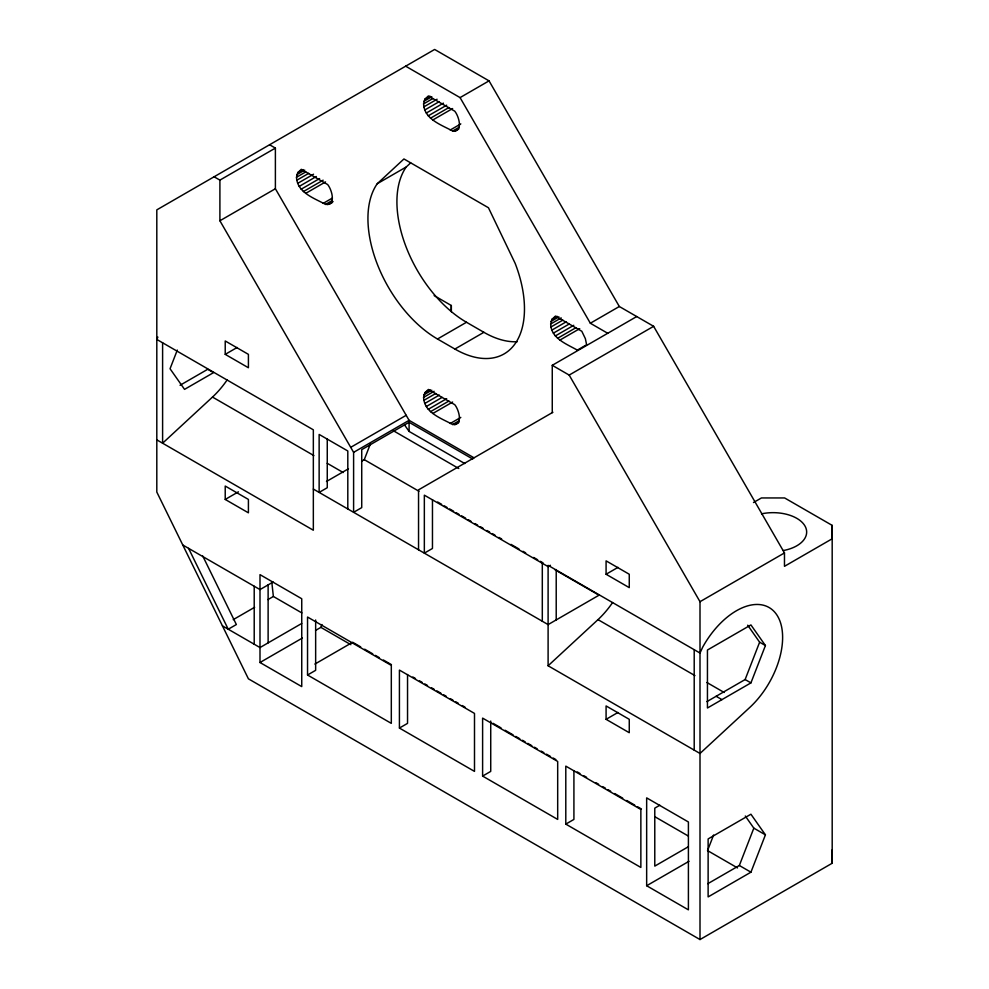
<?xml version="1.0" encoding="UTF-8"?>
<svg xmlns="http://www.w3.org/2000/svg" width="989" height="989" viewBox="0 0 989 989"><rect width="100%" height="100%" fill="white"/><g stroke="black" fill="none" stroke-linecap="round" stroke-linejoin="round"><path stroke-width="1.48" d="M464.756 463.544L409.087 431.414L409.087 420.325L275.387 188.738L275.387 148.09L269.589 144.753M347.807 508.964L347.807 450.984L319.138 434.431L319.138 492.411L327.26 487.725L327.26 438.906M214.106 176.784L219.904 180.122L219.904 220.77L353.605 452.356L353.605 512.314L361.727 507.617L361.727 449.649L409.087 422.303L472.705 459.032M451.305 311.448L451.305 305.502L434.146 295.587M552.258 412.648L552.258 365.312L636.718 316.542M552.258 365.312L569.169 375.078L700.002 601.695L700.002 939.55L832.194 863.236L832.182 525.382L784.623 497.949L761.431 497.949L753.482 502.536M296.502 177.266L297.738 172.63L301.299 169.329L327.643 184.535C331.686 189.295 336.643 205.465 325.566 204.389C314.391 198.282 297.083 192.645 296.502 177.266L305.725 171.938M423.589 103.894L424.825 99.246L428.385 95.945L454.73 111.164C458.772 115.923 463.73 132.093 452.653 131.018C441.477 124.911 424.17 119.273 423.589 103.894L432.811 98.566M423.589 397.38L424.825 392.744L428.361 389.468L454.755 404.686C458.797 409.446 463.705 425.591 452.653 424.504C441.477 418.396 424.17 412.759 423.589 397.38L434.122 391.298M550.675 324.009L551.911 319.373L555.472 316.072L581.816 331.278L585.377 338.683L586.613 344.753L577.341 350.118C566.907 344.16 551.009 338.485 550.675 324.009L561.208 317.914M177.303 350.069L170.046 368.749L184.547 389.369L213.537 372.63L207.739 369.28L180.06 385.265M361.628 461.183L364.273 459.662L370.405 443.851M315.578 630.413L320.869 627.36L321.981 624.529M706.912 701.609L745.125 679.542L759.626 642.195L747.684 625.209M750.923 682.892L765.424 645.545L750.923 624.924L707.444 650.02L707.444 708L750.923 682.892L745.125 679.542M713.601 835.013L707.543 850.589L737.534 867.922M707.827 883.684L739.339 865.499L753.828 828.139L745.298 816.012M750.935 872.187L765.424 834.84L750.923 814.219L708.124 838.932L708.124 896.912L750.935 872.187L739.339 865.499M157.881 337.088L156.806 339.437L313.34 429.819L313.34 530.228L156.806 439.858M377.254 183.719L403.945 158.957L488.455 207.752L515.145 263.321A98.393 56.806 60 0 1 454.891 349.043L437.497 339.004A98.393 56.806 60 0 1 377.254 183.719L406.232 166.98L410.682 162.851M227.087 379.999A65.311 37.706 -60 0 1 212.499 397.071L162.604 443.208L162.604 342.787M548.104 665.77L548.104 565.349L700.002 653.049L702.684 647.165A65.311 37.706 -60 0 1 775.623 613.242A65.311 37.706 -60 0 1 749.897 707.333L700.002 753.47L548.104 665.77L597.999 619.633A65.311 37.706 -60 0 0 612.574 602.573M219.904 180.122L275.387 148.09M297.738 172.63L303.017 169.576M424.825 99.246L430.104 96.205M296.811 174.67L304.723 170.108M423.898 101.298L431.81 96.737M219.904 220.77L275.387 188.738M296.811 180.221L308.679 173.372M423.898 106.849L437.076 99.234M297.738 183.336L313.55 174.212M424.825 109.964L439.326 101.595M299.222 186.402L316.344 176.512M426.308 113.03L443.431 103.14M301.138 189.22L319.583 178.564M428.225 115.849L446.669 105.193M405.663 66.189L460.07 97.602L489.048 80.863L619.324 306.503L653.63 326.308L784.475 552.925L784.475 566.326L832.194 538.77L832.182 525.382M303.376 191.582L323.143 180.171M430.462 118.21L448.907 107.554M305.774 193.325L325.542 181.914M432.861 119.953L452.628 108.543M323.168 203.375L332.391 198.047M450.255 129.992L460.8 123.909M325.566 204.389L332.156 200.594M452.653 131.018L459.242 127.21M327.804 204.612L333.083 201.571M454.891 131.24L458.847 128.953M329.733 204.018L332.366 202.498M225.22 354.359L248.412 367.747L248.412 354.359L225.22 340.97L225.22 354.359L237.15 347.473M437.497 339.004L466.487 322.266L483.881 332.304A98.393 56.806 60 0 0 517.235 341.724M454.891 349.043L483.881 332.304M225.22 499.445L248.412 512.821L248.412 499.433L225.22 486.044L225.22 499.445L238.423 491.817M424.825 392.744L430.104 389.703M551.911 319.373L557.178 316.319M423.898 394.784L431.81 390.222M550.984 321.413L558.896 316.851M423.898 400.335L435.766 393.486M550.984 326.963L562.84 320.115M424.825 403.45L439.326 395.081M551.911 330.079L566.413 321.709M350.712 447.337L406.182 415.306M426.296 406.528L442.108 397.393M553.383 333.145L569.194 324.021M353.605 452.356L409.087 420.325L474.028 457.82M428.225 409.335L446.669 398.678M555.311 335.963L573.756 325.307M430.462 411.696L448.907 401.039M557.549 338.325L575.994 327.668M432.861 413.451L452.628 402.041M559.947 340.068L579.715 328.657M460.07 97.602L590.346 323.242L619.324 306.503M326.481 481.47L348.462 468.786M450.255 423.49L460.8 417.407M452.653 424.504L459.242 420.708M454.891 424.726L458.847 422.451M569.169 375.078L653.63 326.308M552.913 412.265L418.545 489.852L418.545 549.797M273.137 582.002L259.996 589.58L182.78 545.001M233.231 619.646L254.643 607.283M268.019 599.569L273.372 596.478L301.855 612.92M301.707 623.478L259.996 647.56L222.438 625.876M259.996 662.506L301.744 686.601L301.744 598.741L259.996 574.646L259.996 662.506L302.35 638.053M314.885 664.076L352.665 642.257L360.688 646.893M307.542 675.005L391.31 723.367L391.31 665.399L307.542 617.037L307.542 675.005L315.652 670.319L315.652 619.979M550.428 565.288L548.104 566.623L424.343 495.168L424.343 553.148L432.465 548.462L432.465 499.643M606.084 574.25L629.264 587.639L629.264 574.25L606.084 560.862L606.084 574.25L618.001 567.365M399.42 728.052L474.497 771.395L474.497 713.415L399.42 670.085L399.42 728.052L407.542 723.367L407.542 674.547M700.002 601.695L784.475 552.925M482.607 776.081L557.685 819.424L557.685 761.443L482.607 718.113L482.607 776.081L490.729 771.395L490.729 721.055M606.084 719.324L629.264 732.713L629.264 719.324L606.084 705.936L606.084 719.324L617.952 712.463M565.795 824.109L640.86 867.452L640.86 809.472L565.795 766.129L565.795 824.109L573.917 819.424L573.917 770.604M659.811 805.231L654.78 808.137L654.78 866.117L688.369 846.72M646.658 885.736L688.406 909.843L688.406 821.983L646.658 797.876L646.658 885.736L689.012 861.295M489.048 80.863L434.641 49.45L156.806 209.866L156.806 492.052L248.412 678.825L700.002 939.55M590.346 323.242L607.728 333.281M393.437 430.771L458.797 468.514M759.626 642.195L765.424 645.545M364.273 459.662L418.953 491.236M437.633 502.016L441.638 504.328M444.296 505.861L446.966 507.406M449.636 508.952L453.642 511.251M456.3 512.797L458.97 514.342M461.64 515.875L465.646 518.187M468.316 519.732L470.974 521.265M474.98 523.577L477.65 525.122M480.32 526.655L482.978 528.2M486.984 530.512L489.654 532.045M492.324 533.59L494.982 535.136M498.988 537.435L501.658 538.98M510.992 544.37L519.002 548.994M522.996 551.306L525.666 552.839M533.664 557.462L537.67 559.774M540.34 561.319L543.01 562.852M555.014 569.788L599.025 595.193L548.104 624.603L313.34 489.061M212.499 397.071L313.884 455.595M327.223 463.297L343.232 472.544M597.999 619.633L694.946 675.611M706.9 682.509L724.171 692.473M716.135 696.281L721.933 699.631M753.828 828.139L765.424 834.84M364.694 649.204L372.717 653.84M375.4 655.386L379.405 657.697M383.411 660.009L391.434 664.645M412.833 676.995L415.504 678.541M419.509 680.852L422.192 682.398M424.862 683.943L427.532 685.488M431.55 687.8L434.22 689.345M436.891 690.891L440.909 693.202M443.579 694.748L446.249 696.293M450.267 698.605L452.937 700.15M455.608 701.696L458.278 703.241M462.296 705.553L464.966 707.098M493.041 723.305L501.064 727.929M505.07 730.253L513.093 734.876M515.776 736.422L519.781 738.746M522.452 740.279L525.134 741.824M527.805 743.369L531.81 745.681M534.493 747.227L537.163 748.772M541.168 751.096L543.851 752.629M546.521 754.174L550.527 756.498M553.197 758.031L555.88 759.577M577.267 771.927L579.937 773.472M583.955 775.784L586.625 777.329M595.984 782.732L598.654 784.277M602.672 786.601L605.342 788.134M608.012 789.679L610.695 791.225M614.701 793.537L622.724 798.172M626.729 800.484L634.753 805.12M637.423 806.665L641.441 808.977M654.805 816.691L688.233 835.989M320.869 627.36L350.872 644.68M404.538 424.936L409.087 431.414M202.745 556.003L236.359 624.541L228.236 629.227L188.578 548.351M271.864 582.744L273.372 596.478M832.182 849.848L832.194 863.236M694.204 649.699L694.204 750.119M556.214 569.565L556.214 619.918M542.306 563.273L542.306 621.253M451.305 305.502L451.305 311.683M268.118 584.895L268.118 642.875M254.21 586.242L254.21 644.222M761.567 513.823A33.614 19.409 0 0 1 804.885 525.839A33.614 19.409 0 0 1 783.152 550.576M466.487 322.266A98.393 56.806 60 0 1 406.232 166.98"/></g></svg>
